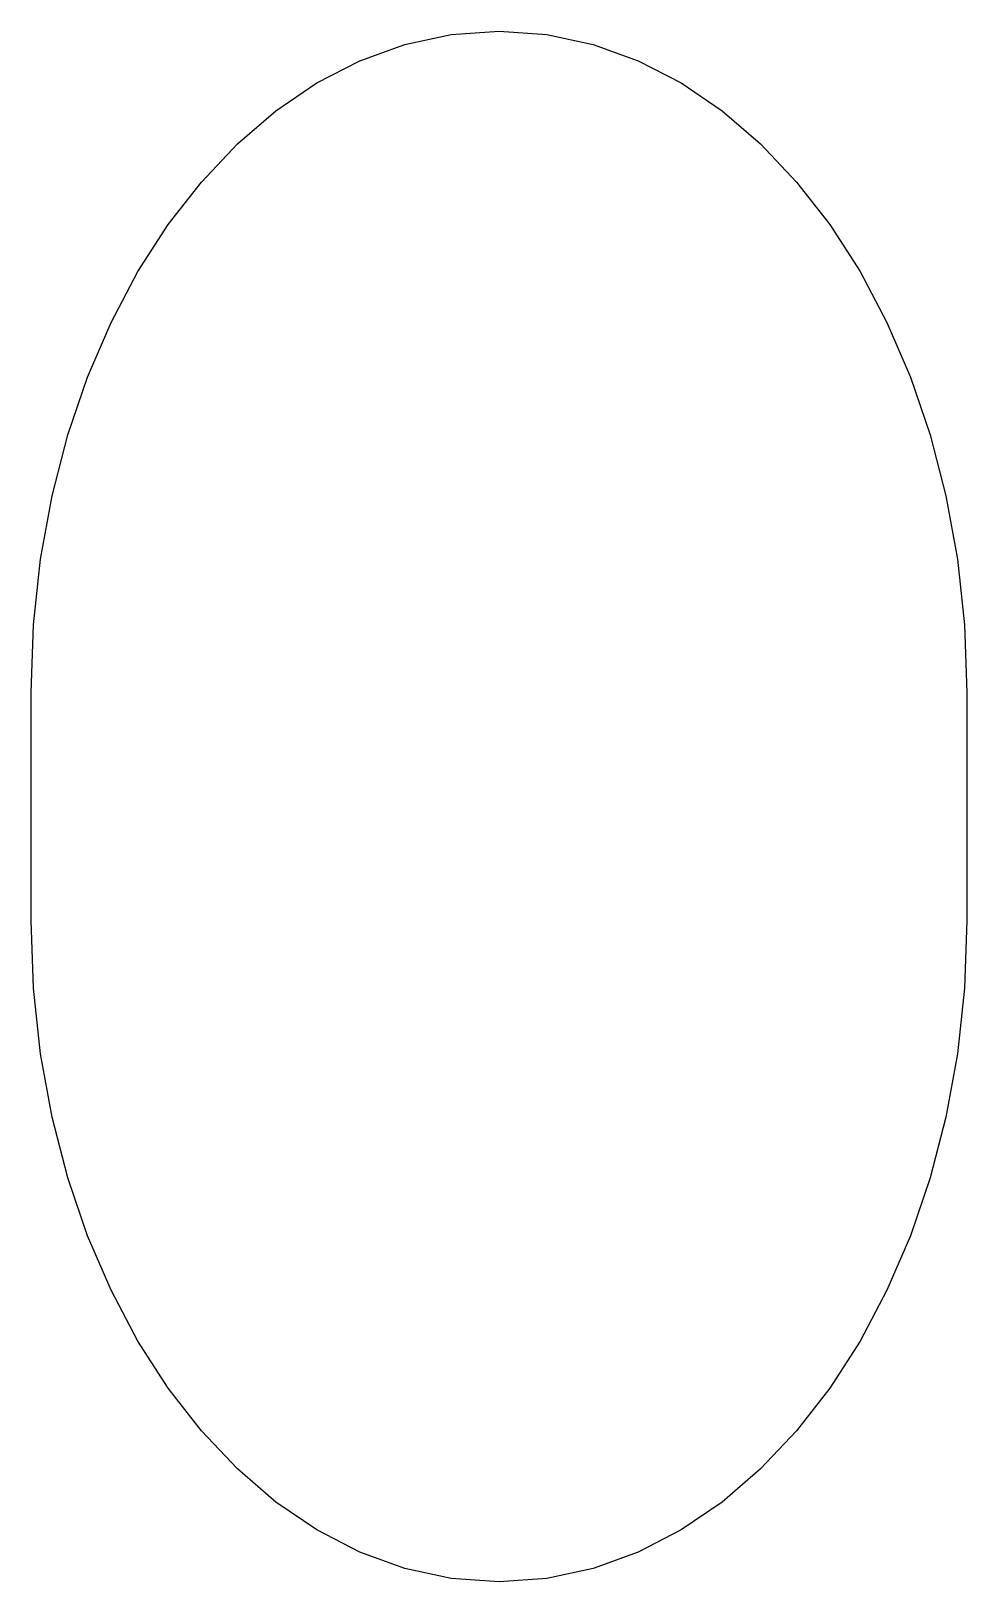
# Model space of a CAD drawing. Extents: x 0 to 11.6, y -8.2 to 11.1.
import ezdxf

# ---------------------------------------------------------------- set-up
doc = ezdxf.new("R2010")
doc.units = 0

msp = doc.modelspace()

# ---------------------------------------------------------------- linework, layer by layer
at = {"layer": 'Layer 1'}
for p, q in [((4.64, 10.885), (5.217, 11.01)), ((5.217, 11.01), (5.811, 11.052)), ((5.811, 11.052), (6.405, 11.01)), ((6.405, 11.01), (6.982, 10.885)), ((4.083, 10.683), (4.64, 10.885)), ((6.982, 10.885), (7.539, 10.683)), ((3.549, 10.407), (4.083, 10.683)), ((7.539, 10.683), (8.073, 10.407)), ((3.041, 10.061), (3.549, 10.407)), ((8.073, 10.407), (8.581, 10.061)), ((2.562, 9.649), (3.041, 10.061)), ((8.581, 10.061), (9.06, 9.649)), ((2.115, 9.176), (2.562, 9.649)), ((9.06, 9.649), (9.507, 9.176)), ((1.702, 8.646), (2.115, 9.176)), ((9.507, 9.176), (9.92, 8.646)), ((1.327, 8.062), (1.702, 8.646)), ((9.92, 8.646), (10.295, 8.062)), ((0.993, 7.429), (1.327, 8.062)), ((10.295, 8.062), (10.629, 7.429)), ((0.701, 6.751), (0.993, 7.429)), ((10.629, 7.429), (10.92, 6.751)), ((0.457, 6.033), (0.701, 6.751)), ((10.92, 6.751), (11.166, 6.033)), ((0.261, 5.278), (0.457, 6.033)), ((11.166, 6.033), (11.361, 5.278)), ((0.118, 4.491), (0.261, 5.278)), ((11.361, 5.278), (11.504, 4.491)), ((0.03, 3.675), (0.118, 4.491)), ((11.504, 4.491), (11.592, 3.675)), ((0, 2.834), (0.03, 3.675)), ((11.592, 3.675), (11.622, 2.834)), ((0, 2.657), (0, 2.834)), ((11.622, 2.834), (11.622, 2.657)), ((0, 2.48), (0, 2.657)), ((11.622, 2.657), (11.622, 2.48)), ((0, 2.303), (0, 2.48)), ((11.622, 2.48), (11.622, 2.303)), ((0, 2.125), (0, 2.303)), ((0, 1.949), (0, 2.125)), ((11.622, 2.303), (11.622, 2.125)), ((11.622, 2.125), (11.622, 1.949)), ((0, 1.771), (0, 1.949)), ((11.622, 1.949), (11.622, 1.771)), ((0, 1.594), (0, 1.771)), ((11.622, 1.771), (11.622, 1.594)), ((0, 1.417), (0, 1.594)), ((11.622, 1.594), (11.622, 1.417)), ((0, 1.24), (0, 1.417)), ((11.622, 1.417), (11.622, 1.24)), ((0, 1.062), (0, 1.24)), ((11.622, 1.24), (11.622, 1.062)), ((0, 0.886), (0, 1.062)), ((11.622, 1.062), (11.622, 0.886)), ((0, 0.708), (0, 0.886)), ((11.622, 0.886), (11.622, 0.708)), ((0, 0.531), (0, 0.708)), ((11.622, 0.708), (11.622, 0.531)), ((0, 0.354), (0, 0.531)), ((11.622, 0.531), (11.622, 0.354)), ((0, 0.177), (0, 0.354)), ((11.622, 0.354), (11.622, 0.177)), ((0, 0), (0, 0.177)), ((0.03, -0.841), (0, 0)), ((11.622, 0), (11.592, -0.841)), ((11.622, 0.177), (11.622, 0)), ((0.118, -1.656), (0.03, -0.841)), ((11.592, -0.841), (11.504, -1.656)), ((0.261, -2.444), (0.118, -1.656)), ((11.504, -1.656), (11.361, -2.444)), ((0.457, -3.199), (0.261, -2.444)), ((11.361, -2.444), (11.166, -3.199)), ((0.701, -3.918), (0.457, -3.199)), ((11.166, -3.199), (10.92, -3.918)), ((0.993, -4.595), (0.701, -3.918)), ((10.92, -3.918), (10.629, -4.595)), ((1.327, -5.228), (0.993, -4.595)), ((10.629, -4.595), (10.295, -5.228)), ((1.702, -5.812), (1.327, -5.228)), ((10.295, -5.228), (9.92, -5.812)), ((2.115, -6.342), (1.702, -5.812)), ((9.92, -5.812), (9.507, -6.342)), ((2.562, -6.814), (2.115, -6.342)), ((9.507, -6.342), (9.06, -6.814)), ((3.041, -7.227), (2.562, -6.814)), ((9.06, -6.814), (8.581, -7.227)), ((3.549, -7.572), (3.041, -7.227)), ((8.581, -7.227), (8.073, -7.572)), ((4.083, -7.849), (3.549, -7.572)), ((8.073, -7.572), (7.539, -7.849)), ((4.64, -8.052), (4.083, -7.849)), ((7.539, -7.849), (6.982, -8.052)), ((5.217, -8.176), (4.64, -8.052)), ((6.982, -8.052), (6.405, -8.176)), ((5.811, -8.219), (5.217, -8.176)), ((6.405, -8.176), (5.811, -8.219))]:
    msp.add_line(p, q, dxfattribs=at)

doc.saveas('drawing.dxf')
